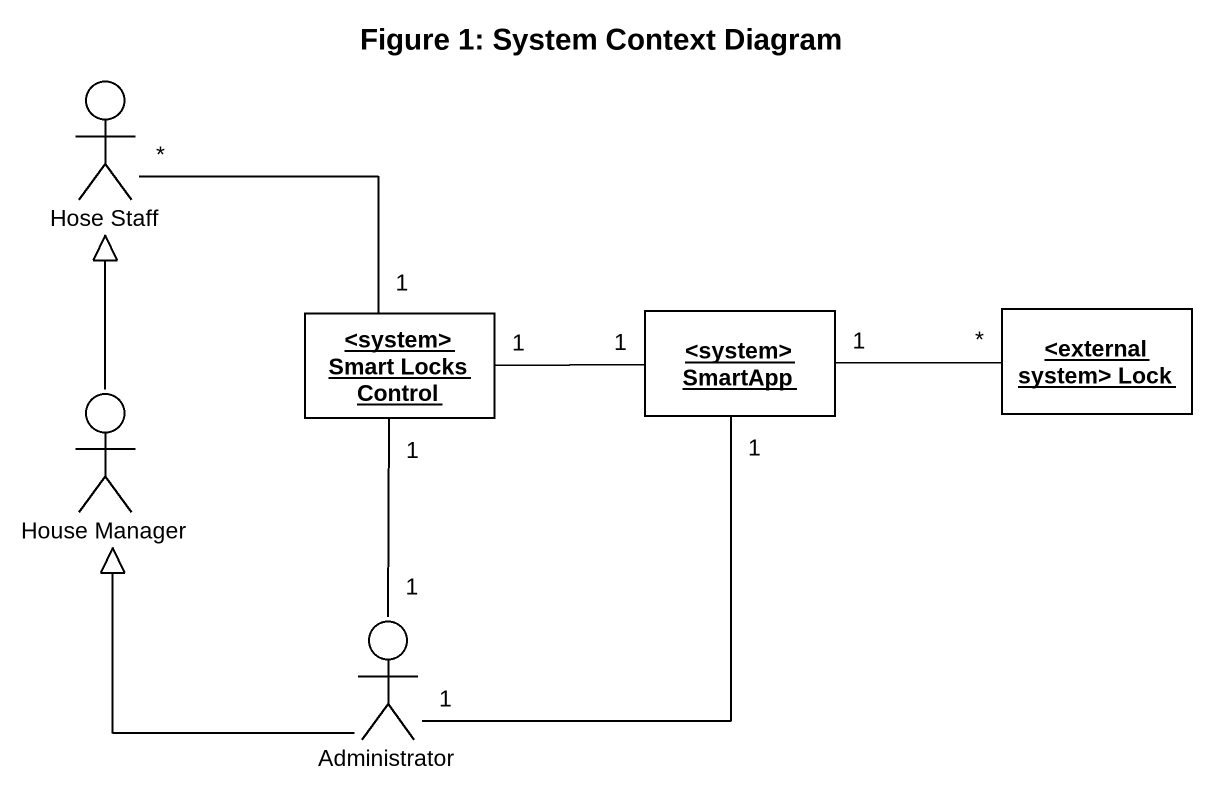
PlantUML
@startuml
title Figure 1: System Context Diagram
allowmixing
hide circle
hide empty members
actor "Hose Staff" as Hose_Staff
object "<system> Smart Locks Control" as system_Smart_Locks_Control
object "<system> SmartApp" as system_SmartApp
object "<external system> Lock" as external_system_Lock
actor "House Manager" as House_Manager
actor Administrator
Hose_Staff "*" -- "1" system_Smart_Locks_Control
system_Smart_Locks_Control "1" -right- "1" system_SmartApp
system_SmartApp "1" -right- "*" external_system_Lock
House_Manager -up-|> Hose_Staff
Administrator "1" -up- "1" system_Smart_Locks_Control
Administrator "1" -up- "1" system_SmartApp
Administrator -up-|> House_Manager
@enduml
